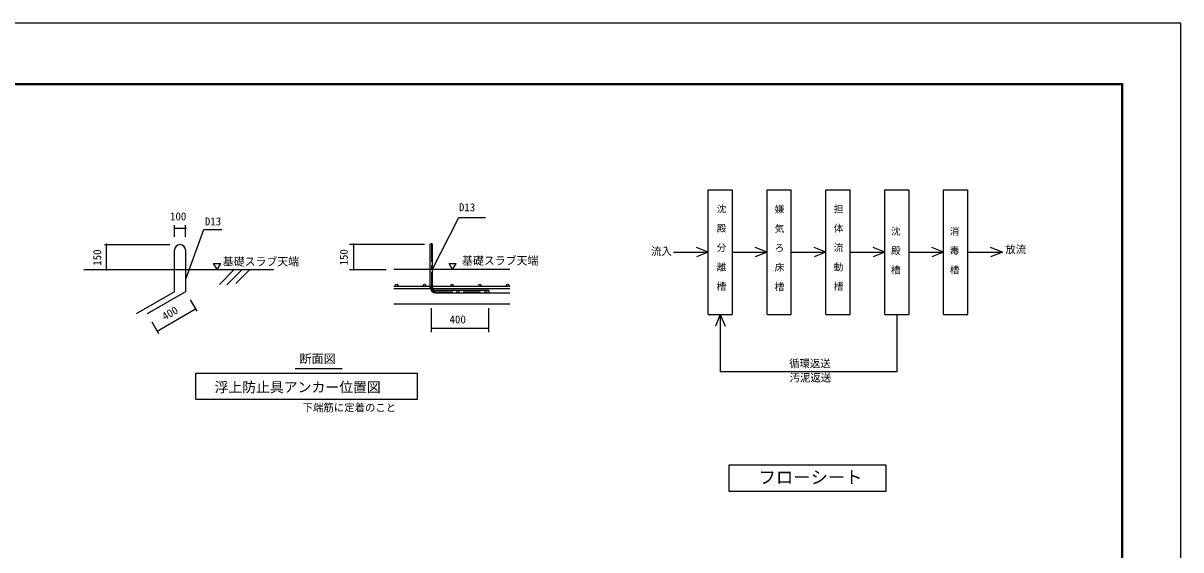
# Model space of a CAD drawing. Units: millimetres, scale not verified. Extents: x -14850 to 14850, y -10500 to 10500.
# Drawn here: x -1864 to 14850, y 2887 to 10500 of the extents above; entities that cross this region are included whole.
import ezdxf
from ezdxf.enums import TextEntityAlignment as Align

# ---------------------------------------------------------------- set-up
doc = ezdxf.new("R2010")
doc.units = ezdxf.units.MM
doc.header["$LTSCALE"] = 50
doc.linetypes.add('CHAIN1', pattern=[8, 5, -1, 1, -1])
for name, color, linetype, lineweight in [('0-0_機器', 2, 'Continuous', 25), ('0-4_文字', 5, 'Continuous', 25), ('0-7_図面枠', 7, 'Continuous', 25), ('0-8_Axis_waku', 7, 'Continuous', 25)]:
    doc.layers.add(name, color=color, linetype=linetype, lineweight=lineweight)
doc.styles.add('@ＭＳ ゴシック', font='')
doc.styles.add('ＭＳ ゴシック', font='')
doc.styles.get('@ＭＳ ゴシック').set_extended_font_data('@MS Gothic')
doc.styles.get('ＭＳ ゴシック').set_extended_font_data('MS Gothic')

msp = doc.modelspace()

# ---------------------------------------------------------------- linework, layer by layer
at = {"layer": '0-0_機器', "color": 7}
for p, q in [((8025.83, 8089.14), (8373.7, 8089.14)), ((8025.83, 6289.14), (8025.83, 8089.14)), ((8375.82, 6289.14), (8375.82, 8089.14)), ((8875.83, 6289.14), (8875.83, 8089.14)), ((8875.83, 8089.14), (9225.81, 8089.14)), ((9725.81, 8089.14), (10073.67, 8089.14)), ((9725.81, 6289.14), (9725.81, 8089.14)), ((10075.8, 6289.14), (10075.8, 8089.14)), ((10575.79, 8089.14), (10923.65, 8089.14)), ((10575.79, 6289.14), (10575.79, 8089.14)), ((10925.78, 6289.14), (10925.78, 8089.14)), ((11424.29, 8089.14), (11772.15, 8089.14)), ((11424.29, 6289.14), (11424.29, 8089.14)), ((11774.28, 6289.14), (11774.28, 8089.14)), ((7525.84, 7189.14), (8025.83, 7189.14)), ((8025.83, 7189.14), (7856.18, 7257.82)), ((8025.83, 7189.14), (7856.18, 7120.44)), ((8375.82, 7189.14), (8875.83, 7189.14)), ((8875.83, 7189.14), (8706.17, 7257.83)), ((8875.83, 7189.14), (8706.17, 7120.45)), ((9225.81, 7189.14), (9725.81, 7189.14)), ((9725.81, 7189.14), (9556.15, 7257.83)), ((9725.81, 7189.14), (9556.15, 7120.45)), ((10075.8, 7189.14), (10575.79, 7189.14)), ((10575.79, 7189.14), (10406.15, 7257.83)), ((10575.79, 7189.14), (10406.15, 7120.44)), ((10924.3, 7189.14), (11424.29, 7189.14)), ((11424.29, 7189.14), (11254.64, 7257.83)), ((11424.29, 7189.14), (11254.64, 7120.44)), ((11772.79, 7189.14), (12272.78, 7189.14)), ((12272.78, 7189.14), (12103.14, 7257.83)), ((12272.78, 7189.14), (12103.14, 7120.44)), ((8025.83, 6289.14), (8374.34, 6289.14)), ((8200.09, 6289.14), (8131.4, 6119.48)), ((8200.09, 6289.14), (8200.09, 5461.64)), ((8200.09, 6289.14), (8268.78, 6119.48)), ((9725.81, 6289.14), (10074.31, 6289.14)), ((10575.79, 6289.14), (10924.3, 6289.14)), ((11424.29, 6289.14), (11772.79, 6289.14)), ((8324.99, 4110.05), (8324.99, 3734.25)), ((10596.86, 4110.05), (8324.99, 4110.05)), ((10596.86, 3734.25), (10596.86, 4110.05)), ((8324.99, 3734.25), (10596.86, 3734.25))]:
    msp.add_line(p, q, dxfattribs=at)
for points in [[(8875.83, 6289.14), (9225.81, 6289.14), (9225.81, 8089.14)], [(10750.04, 6289.14), (10750.04, 5461.64), (8200.09, 5461.64)]]:
    msp.add_lwpolyline(points, dxfattribs=at)
at = {"layer": '0-4_文字'}
for p, q in [((321.3, 7536.91), (315.66, 7536.91)), ((321.3, 7542.91), (316.85, 7542.91)), ((325.77, 7542.91), (321.3, 7542.91)), ((326.95, 7536.91), (321.3, 7536.91)), ((481.3, 7536.91), (475.66, 7536.91)), ((481.3, 7542.91), (476.85, 7542.91)), ((485.77, 7542.91), (481.3, 7542.91)), ((486.95, 7536.91), (481.3, 7536.91)), ((-658.44, 7296.62), (-664.08, 7296.62)), ((-658.44, 7302.62), (-662.9, 7302.62)), ((-653.98, 7302.62), (-658.44, 7302.62)), ((-652.79, 7296.62), (-658.44, 7296.62)), ((2905.82, 7296.62), (2900.17, 7296.62)), ((2905.82, 7302.62), (2901.36, 7302.62)), ((2910.28, 7302.62), (2905.82, 7302.62)), ((2911.47, 7296.62), (2905.82, 7296.62)), ((-658.44, 6936.59), (-664.08, 6936.59)), ((-658.44, 6942.59), (-662.9, 6942.59)), ((-653.98, 6942.59), (-658.44, 6942.59)), ((-652.79, 6936.59), (-658.44, 6936.59)), ((2905.82, 6936.59), (2900.17, 6936.59)), ((2905.82, 6942.59), (2901.36, 6942.59)), ((2910.28, 6942.59), (2905.82, 6942.59)), ((2911.47, 6936.59), (2905.82, 6936.59))]:
    msp.add_line(p, q, dxfattribs=at)
at = {"layer": '0-4_文字', "color": 2}
for p, q in [((321.3, 7411.76), (321.3, 7578.91)), ((321.3, 7538.91), (481.3, 7538.91)), ((481.3, 7411.76), (481.3, 7578.91)), ((-690.07, 7298.62), (252.27, 7298.62)), ((-658.44, 6938.59), (-658.44, 7298.62)), ((3930.25, 7298.62), (2845.82, 7298.62)), ((2905.82, 7298.62), (2905.82, 6938.59)), ((-690.07, 6938.59), (-414.65, 6938.59)), ((2845.82, 6938.59), (3376.11, 6938.59)), ((5163.21, 6938.59), (3488.89, 6938.59)), ((70.19, 6049.36), (625.01, 6369.68)), ((548.47, 6502.25), (645.01, 6335.04)), ((5163.21, 6438.59), (3488.89, 6438.59)), ((4029.9, 6032.79), (4029.9, 6380.66)), ((4861.27, 6032.79), (4861.27, 6380.66)), ((-6.34, 6181.93), (90.2, 6014.72)), ((4029.9, 6092.79), (4861.27, 6092.79))]:
    msp.add_line(p, q, dxfattribs=at)
at = {"layer": '0-4_文字', "color": 3}
for p, q in [((488.85, 6813.51), (746, 7518.65)), ((746, 7518.65), (1003.16, 7518.65)), ((321.3, 6618.59), (321.3, 7225.89)), ((481.3, 7218.62), (481.3, 6618.59)), ((4013.89, 6678.59), (4013.89, 7298.46)), ((4045.89, 6678.59), (4045.89, 7298.46)), ((937.7, 6938.59), (989.07, 7027.58)), ((4336.31, 6938.59), (4387.68, 7027.58)), ((-986.17, 6938.59), (1757, 6938.59)), ((1184, 6938.59), (968.54, 6723.14)), ((1297.14, 6938.59), (1077.18, 6718.64)), ((1410.27, 6938.59), (1208.13, 6736.45)), ((5163.21, 6695.32), (3488.89, 6695.32)), ((321.3, 6618.59), (-232.93, 6298.61)), ((481.3, 6618.59), (-73.51, 6298.27)), ((3488.89, 6663.32), (5163.21, 6663.32)), ((4861.27, 6634.59), (4089.89, 6634.59)), ((4089.89, 6602.59), (5163.21, 6602.59)), ((4861.27, 6634.59), (4861.27, 6602.59)), ((627.18, 5441.21), (3827.18, 5441.21)), ((627.18, 5066.2), (627.18, 5441.21)), ((2064.73, 5510.99), (2740.74, 5510.99)), ((3827.18, 5066.2), (3827.18, 5441.21)), ((627.18, 5066.2), (3827.18, 5066.2))]:
    msp.add_line(p, q, dxfattribs=at)
at = {"layer": '0-4_文字', "color": 3, "linetype": 'CHAIN1'}
for p, q in [((4029.89, 7298.46), (4029.89, 6678.59)), ((4089.89, 6618.59), (4861.27, 6618.59))]:
    msp.add_line(p, q, dxfattribs=at)
at = {"layer": '0-4_文字', "color": 3}
for points in [[(4040.01, 6934.08), (4425.74, 7691.79), (4811.47, 7691.79)], [(937.7, 6938.59), (886.32, 7027.58), (989.07, 7027.58)], [(4336.31, 6938.59), (4284.94, 7027.58), (4387.68, 7027.58)]]:
    msp.add_lwpolyline(points, dxfattribs=at)
at = {"layer": '0-4_文字'}
for points in [[(321.3, 7544.91), (320.55, 7544.86), (319.81, 7544.72), (319.1, 7544.48), (318.41, 7544.16), (317.78, 7543.76), (317.2, 7543.28), (316.68, 7542.73), (316.24, 7542.12), (315.88, 7541.46), (315.6, 7540.76), (315.41, 7540.03), (315.32, 7539.28), (315.3, 7538.91), (321.3, 7538.91)], [(315.3, 7538.91), (315.35, 7538.15), (315.49, 7537.41), (315.73, 7536.7), (316.05, 7536.02), (316.45, 7535.38), (316.93, 7534.8), (317.48, 7534.28), (318.09, 7533.84), (318.75, 7533.48), (319.45, 7533.2), (320.18, 7533.01), (320.93, 7532.92), (321.3, 7532.91), (321.3, 7538.91)], [(327.3, 7538.91), (327.26, 7539.66), (327.12, 7540.4), (326.88, 7541.11), (326.56, 7541.8), (326.16, 7542.43), (325.68, 7543.01), (325.13, 7543.53), (324.52, 7543.97), (323.86, 7544.34), (323.16, 7544.61), (322.43, 7544.8), (321.68, 7544.89), (321.3, 7544.91), (321.3, 7538.91)], [(321.3, 7532.91), (322.06, 7532.95), (322.8, 7533.09), (323.51, 7533.33), (324.19, 7533.65), (324.83, 7534.05), (325.41, 7534.53), (325.93, 7535.08), (326.37, 7535.69), (326.73, 7536.35), (327.01, 7537.05), (327.2, 7537.78), (327.29, 7538.53), (327.3, 7538.91), (321.3, 7538.91)], [(481.3, 7544.91), (480.55, 7544.86), (479.81, 7544.72), (479.1, 7544.48), (478.41, 7544.16), (477.78, 7543.76), (477.2, 7543.28), (476.68, 7542.73), (476.24, 7542.12), (475.88, 7541.46), (475.6, 7540.76), (475.41, 7540.03), (475.32, 7539.28), (475.3, 7538.91), (481.3, 7538.91)], [(475.3, 7538.91), (475.35, 7538.15), (475.49, 7537.41), (475.73, 7536.7), (476.05, 7536.02), (476.45, 7535.38), (476.93, 7534.8), (477.48, 7534.28), (478.09, 7533.84), (478.75, 7533.48), (479.45, 7533.2), (480.18, 7533.01), (480.93, 7532.92), (481.3, 7532.91), (481.3, 7538.91)], [(487.3, 7538.91), (487.26, 7539.66), (487.12, 7540.4), (486.88, 7541.11), (486.56, 7541.8), (486.16, 7542.43), (485.68, 7543.01), (485.13, 7543.53), (484.52, 7543.97), (483.86, 7544.34), (483.16, 7544.61), (482.43, 7544.8), (481.68, 7544.89), (481.3, 7544.91), (481.3, 7538.91)], [(481.3, 7532.91), (482.06, 7532.95), (482.8, 7533.09), (483.51, 7533.33), (484.2, 7533.65), (484.83, 7534.05), (485.41, 7534.53), (485.93, 7535.08), (486.37, 7535.69), (486.73, 7536.35), (487.01, 7537.05), (487.2, 7537.78), (487.29, 7538.53), (487.3, 7538.91), (481.3, 7538.91)], [(-658.44, 7304.62), (-659.19, 7304.57), (-659.93, 7304.43), (-660.65, 7304.2), (-661.33, 7303.88), (-661.96, 7303.47), (-662.54, 7302.99), (-663.06, 7302.44), (-663.5, 7301.83), (-663.87, 7301.17), (-664.14, 7300.47), (-664.33, 7299.74), (-664.43, 7299), (-664.44, 7298.62), (-658.44, 7298.62)], [(-664.44, 7298.62), (-664.39, 7297.87), (-664.25, 7297.13), (-664.02, 7296.41), (-663.7, 7295.73), (-663.29, 7295.09), (-662.81, 7294.51), (-662.26, 7294), (-661.65, 7293.55), (-660.99, 7293.19), (-660.29, 7292.91), (-659.56, 7292.73), (-658.81, 7292.63), (-658.44, 7292.62), (-658.44, 7298.62)], [(-652.44, 7298.62), (-652.48, 7299.37), (-652.63, 7300.11), (-652.86, 7300.83), (-653.18, 7301.51), (-653.58, 7302.15), (-654.06, 7302.73), (-654.61, 7303.24), (-655.22, 7303.69), (-655.88, 7304.05), (-656.58, 7304.33), (-657.31, 7304.51), (-658.06, 7304.61), (-658.44, 7304.62), (-658.44, 7298.62)], [(-658.44, 7292.62), (-657.69, 7292.67), (-656.95, 7292.81), (-656.23, 7293.04), (-655.55, 7293.36), (-654.91, 7293.77), (-654.33, 7294.25), (-653.81, 7294.8), (-653.37, 7295.4), (-653.01, 7296.06), (-652.73, 7296.77), (-652.54, 7297.5), (-652.45, 7298.24), (-652.44, 7298.62), (-658.44, 7298.62)], [(2905.82, 7304.62), (2905.06, 7304.57), (2904.32, 7304.43), (2903.61, 7304.2), (2902.93, 7303.88), (2902.29, 7303.47), (2901.71, 7302.99), (2901.19, 7302.44), (2900.75, 7301.83), (2900.39, 7301.17), (2900.11, 7300.47), (2899.92, 7299.74), (2899.83, 7299), (2899.82, 7298.62), (2905.82, 7298.62)], [(2899.82, 7298.62), (2899.86, 7297.87), (2900.01, 7297.13), (2900.24, 7296.41), (2900.56, 7295.73), (2900.96, 7295.09), (2901.44, 7294.51), (2901.99, 7294), (2902.6, 7293.55), (2903.26, 7293.19), (2903.96, 7292.91), (2904.69, 7292.73), (2905.44, 7292.63), (2905.82, 7292.62), (2905.82, 7298.62)], [(2911.82, 7298.62), (2911.77, 7299.37), (2911.63, 7300.11), (2911.4, 7300.83), (2911.07, 7301.51), (2910.67, 7302.15), (2910.19, 7302.73), (2909.64, 7303.24), (2909.03, 7303.69), (2908.37, 7304.05), (2907.67, 7304.33), (2906.94, 7304.51), (2906.19, 7304.61), (2905.82, 7304.62), (2905.82, 7298.62)], [(2905.82, 7292.62), (2906.57, 7292.67), (2907.31, 7292.81), (2908.03, 7293.04), (2908.71, 7293.36), (2909.34, 7293.77), (2909.92, 7294.25), (2910.44, 7294.8), (2910.88, 7295.4), (2911.25, 7296.06), (2911.52, 7296.77), (2911.71, 7297.5), (2911.81, 7298.24), (2911.82, 7298.62), (2905.82, 7298.62)], [(-658.44, 6944.59), (-659.19, 6944.55), (-659.93, 6944.41), (-660.65, 6944.17), (-661.33, 6943.85), (-661.96, 6943.45), (-662.54, 6942.97), (-663.06, 6942.42), (-663.5, 6941.81), (-663.87, 6941.15), (-664.14, 6940.45), (-664.33, 6939.72), (-664.43, 6938.97), (-664.44, 6938.59), (-658.44, 6938.59)], [(-664.44, 6938.59), (-664.39, 6937.84), (-664.25, 6937.1), (-664.02, 6936.39), (-663.7, 6935.7), (-663.29, 6935.07), (-662.81, 6934.49), (-662.26, 6933.97), (-661.65, 6933.53), (-660.99, 6933.16), (-660.29, 6932.89), (-659.56, 6932.7), (-658.81, 6932.61), (-658.44, 6932.59), (-658.44, 6938.59)], [(-652.44, 6938.59), (-652.48, 6939.35), (-652.63, 6940.09), (-652.86, 6940.8), (-653.18, 6941.48), (-653.58, 6942.12), (-654.06, 6942.7), (-654.61, 6943.22), (-655.22, 6943.66), (-655.88, 6944.02), (-656.58, 6944.3), (-657.31, 6944.49), (-658.06, 6944.58), (-658.44, 6944.59), (-658.44, 6938.59)], [(-658.44, 6932.59), (-657.69, 6932.64), (-656.95, 6932.78), (-656.23, 6933.02), (-655.55, 6933.34), (-654.91, 6933.74), (-654.33, 6934.22), (-653.81, 6934.77), (-653.37, 6935.38), (-653.01, 6936.04), (-652.73, 6936.74), (-652.54, 6937.47), (-652.45, 6938.22), (-652.44, 6938.59), (-658.44, 6938.59)], [(2905.82, 6944.59), (2905.06, 6944.55), (2904.32, 6944.41), (2903.61, 6944.17), (2902.93, 6943.85), (2902.29, 6943.45), (2901.71, 6942.97), (2901.19, 6942.42), (2900.75, 6941.81), (2900.39, 6941.15), (2900.11, 6940.45), (2899.92, 6939.72), (2899.83, 6938.97), (2899.82, 6938.59), (2905.82, 6938.59)], [(2899.82, 6938.59), (2899.86, 6937.84), (2900.01, 6937.1), (2900.24, 6936.39), (2900.56, 6935.7), (2900.96, 6935.07), (2901.44, 6934.49), (2901.99, 6933.97), (2902.6, 6933.53), (2903.26, 6933.16), (2903.96, 6932.89), (2904.69, 6932.7), (2905.44, 6932.61), (2905.82, 6932.59), (2905.82, 6938.59)], [(2911.82, 6938.59), (2911.77, 6939.35), (2911.63, 6940.09), (2911.4, 6940.8), (2911.07, 6941.48), (2910.67, 6942.12), (2910.19, 6942.7), (2909.64, 6943.22), (2909.03, 6943.66), (2908.37, 6944.02), (2907.67, 6944.3), (2906.94, 6944.49), (2906.19, 6944.58), (2905.82, 6944.59), (2905.82, 6938.59)], [(2905.82, 6932.59), (2906.57, 6932.64), (2907.31, 6932.78), (2908.03, 6933.02), (2908.71, 6933.34), (2909.34, 6933.74), (2909.92, 6934.22), (2910.44, 6934.77), (2910.88, 6935.38), (2911.25, 6936.04), (2911.52, 6936.74), (2911.71, 6937.47), (2911.81, 6938.22), (2911.82, 6938.59), (2905.82, 6938.59)]]:
    msp.add_lwpolyline(points, close=True, dxfattribs=at)
at = {"layer": '0-4_文字', "color": 3}
for centre in [(3529.89, 6711.32), (3929.89, 6711.32), (4329.89, 6711.32), (4729.89, 6711.32), (5129.89, 6711.32)]:
    msp.add_circle(centre, 16, dxfattribs=at)
for centre, radius, start, end in [((401.3, 7218.62), 80, 0, 180), ((4029.89, 7298.62), 16, 359.4274, 180), ((4089.89, 6678.59), 76, 180, 270), ((4089.89, 6678.59), 44, 180, 270)]:
    msp.add_arc(centre, radius, start, end, dxfattribs=at)
at = {"layer": '0-4_文字', "color": 3, "linetype": 'CHAIN1'}
msp.add_arc((4089.89, 6678.59), 60, 180, 270, dxfattribs=at)
at = {"layer": '0-7_図面枠'}
msp.add_lwpolyline([(-14850, -10500), (14850, -10500), (14850, 10500), (-14850, 10500)], close=True, dxfattribs=at)
at = {"layer": '0-8_Axis_waku'}
for p, q in [((-12964, 9629), (14014, 9629)), ((-12963, 9628), (14013, 9628)), ((-12962, 9627), (14012, 9627)), ((-12961, 9626), (14011, 9626)), ((-12960, 9625), (14010, 9625)), ((-12959, 9624), (14009, 9624)), ((-12958, 9623), (14008, 9623)), ((-12957, 9622), (14007, 9622)), ((-12956, 9621), (14006, 9621)), ((-12955, 9620), (14005, 9620)), ((-12954, 9619), (14004, 9619)), ((-12953, 9618), (14003, 9618)), ((-12952, 9617), (14002, 9617)), ((-12951, 9616), (14001, 9616)), ((-12950, 9615), (14000, 9615)), ((14000, -9665), (14000, 9615)), ((14001, -9666.01), (14001, 9616)), ((14002, -9667.01), (14002, 9617)), ((14003, -9668.01), (14003, 9618)), ((14004, -9669.01), (14004, 9619)), ((14005, -9670.01), (14005, 9620)), ((14006, -9671.01), (14006, 9621)), ((14007, -9672.01), (14007, 9622)), ((14008, -9673.01), (14008, 9623)), ((14009, -9674.01), (14009, 9624)), ((14010, -9675.01), (14010, 9625)), ((14011, -9676.01), (14011, 9626)), ((14012, -9677.01), (14012, 9627)), ((14013, -9678.01), (14013, 9628)), ((14014, -9679.01), (14014, 9629))]:
    msp.add_line(p, q, dxfattribs=at)

# ---------------------------------------------------------------- texts
at = {"layer": '0-0_機器', "color": 4}
for s, height, rotation, style, p in [('沈\u3000殿\u3000分\u3000離\u3000槽', 100, 270, '@ＭＳ ゴシック', (8134.92, 7887.79)), ('嫌\u3000気\u3000ろ\u3000床\u3000槽', 100, 270, '@ＭＳ ゴシック', (8972.73, 7883.74)), ('担\u3000体\u3000流\u3000動\u3000槽', 100, 270, '@ＭＳ ゴシック', (9824.84, 7887.79)), ('沈\u3000殿\u3000槽', 100, 270, '@ＭＳ ゴシック', (10651.3, 7564.14)), ('消\u3000毒\u3000槽', 100, 270, '@ＭＳ ゴシック', (11499.79, 7564.14)), ('放流', 110, 0.001, 'ＭＳ ゴシック', (12316.47, 7141.95))]:
    msp.add_text(s, height=height, rotation=rotation, dxfattribs=dict(at, style=style)).set_placement(p, align=Align.BOTTOM_LEFT)
at = {"layer": '0-0_機器', "color": 4, "style": 'ＭＳ ゴシック'}
for s, height, p in [('流入', 110, (7200.84, 7114.14)), ('循環返送', 110, (9194.19, 5492.41)), ('汚泥返送', 110, (9201.03, 5287.21)), ('フローシート', 183.3, (8753.91, 3789.64))]:
    msp.add_text(s, height=height, dxfattribs=at).set_placement(p, align=Align.BOTTOM_LEFT)
at = {"layer": '0-4_文字', "color": 4, "style": 'ＭＳ ゴシック'}
for s, height, p in [('D13', 115.5, (4427, 7746.38)), ('100', 115.5, (256.05, 7615.09)), ('D13', 115.5, (759.48, 7542.53)), ('基礎スラブ天端', 115.5, (1018, 6961.53)), ('基礎スラブ天端', 115.5, (4471.63, 6974.98)), ('400', 115.5, (4291.44, 6125.86)), ('断面図', 128.4, (2124.17, 5547.47)), ('浮上防止具アンカー位置図', 146.6, (898.84, 5121.28)), ('下端筋に定着のこと', 110, (2170.59, 4854.72))]:
    msp.add_text(s, height=height, dxfattribs=at).set_placement(p, align=Align.BOTTOM_LEFT)
for s, rotation, p in [('150', 90, (-702.47, 6993.51)), ('150', 90, (2857.25, 6997.89)), ('400', 30, (198.85, 6169.62))]:
    msp.add_text(s, height=115.5, rotation=rotation, dxfattribs=at).set_placement(p, align=Align.BOTTOM_LEFT)

doc.saveas('drawing.dxf')
